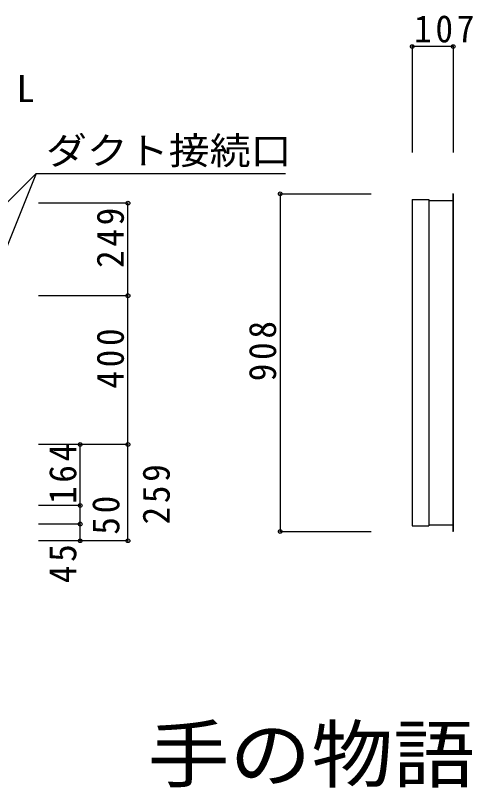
# Model space of a CAD drawing. Units: millimetres at full size, sheet at 1:20; details may follow other scales. Extents: x -3835 to 3448, y -4321 to 4350.
# Drawn here: x 2152 to 3381, y -4321 to -2245 of the extents above; entities that cross this region are included whole.
import ezdxf
from ezdxf.enums import TextEntityAlignment as Align

# ---------------------------------------------------------------- set-up
doc = ezdxf.new("R2010")
doc.units = ezdxf.units.MM
doc.header["$LTSCALE"] = 20
doc.header["$PDMODE"] = 32
doc.header["$PDSIZE"] = 10
doc.layers.add('0-0', color=7, linetype='Continuous')
doc.styles.add('ＭＳ ゴシック', font='')
doc.styles.get('ＭＳ ゴシック').set_extended_font_data('MS Gothic')

msp = doc.modelspace()

# ---------------------------------------------------------------- linework, layer by layer
at = {"layer": '0-0'}
for p, q in [((3328.76, -2328.36), (3218.76, -2328.36)), ((3218.76, -2328.36), (3218.76, -2613.09)), ((3328.76, -2328.36), (3328.76, -2613.09)), ((2208.16, -2669.46), (2877.95, -2669.46)), ((2863.98, -2724.52), (2863.98, -3632.52)), ((2863.98, -2724.52), (3108.56, -2724.52)), ((3218.76, -2740.02), (3218.76, -3617.02)), ((3328.76, -2724.52), (3327.76, -2724.52)), ((3327.76, -2724.52), (3327.76, -2742.52)), ((3328.26, -2724.52), (3328.26, -3632.52)), ((3328.76, -2724.52), (3328.76, -3632.52)), ((2454.74, -2749.38), (2214.13, -2749.38)), ((2454.74, -2998.38), (2454.74, -2749.38)), ((3263.76, -2742.52), (3328.26, -2742.52)), ((2454.74, -2998.38), (2214.13, -2998.38)), ((2454.74, -3398.38), (2454.74, -2998.38)), ((2454.74, -3398.38), (2214.13, -3398.38)), ((2326.49, -3398.38), (2214.13, -3398.38)), ((2326.49, -3562.38), (2326.49, -3398.38)), ((2454.74, -3657.38), (2454.74, -3398.38)), ((2326.49, -3562.38), (2214.13, -3562.38)), ((2326.49, -3612.38), (2326.49, -3562.38)), ((2326.49, -3612.38), (2214.13, -3612.38)), ((2326.49, -3657.38), (2326.49, -3612.38)), ((2863.98, -3632.52), (3108.56, -3632.52)), ((3218.76, -3617.02), (3263.76, -3617.02)), ((3263.76, -3614.52), (3328.26, -3614.52)), ((3327.76, -3614.52), (3327.76, -3632.52)), ((3328.76, -3632.52), (3327.76, -3632.52)), ((2454.74, -3657.38), (2214.13, -3657.38)), ((2326.49, -3657.38), (2214.13, -3657.38))]:
    msp.add_line(p, q, dxfattribs=at)
for points in [[(1934.26, -2943.36), (2208.16, -2669.46), (1928.1, -3367.25)], [(3218.76, -2740.02), (3263.76, -2740.02), (3263.76, -3617.02)]]:
    msp.add_lwpolyline(points, dxfattribs=at)
for p in [(3218.76, -2328.36), (3328.76, -2328.36), (2863.98, -2724.52), (2454.74, -2749.38), (2454.74, -2998.38), (2326.49, -3398.38), (2454.74, -3398.38), (2326.49, -3562.38), (2326.49, -3612.38), (2863.98, -3632.52), (2326.49, -3657.38), (2454.74, -3657.38)]:
    msp.add_point(p, dxfattribs=at)

# ---------------------------------------------------------------- texts
at = {"layer": '0-0', "style": 'ＭＳ ゴシック'}
msp.add_text('L', height=73.31, dxfattribs=at).set_placement((2154.87, -2499.78), align=Align.BOTTOM_LEFT)
at = {"layer": '0-0', "style": 'ＭＳ ゴシック', "width": 1.1}
for s, height, p in [('ダクト接続口', 73.31, (2234.36, -2667.07)), ('手の物語', 146.6, (2507.72, -4349.03))]:
    msp.add_text(s, height=height, dxfattribs=at).set_placement(p, align=Align.BOTTOM_LEFT)
at = {"layer": '0-0', "insert": (3223.76, -2318.36), "char_height": 73.31, "attachment_point": 7, "style": 'ＭＳ ゴシック'}
msp.add_mtext('\\T1.21;\\W0.95;107', dxfattribs=at)
at = {"layer": '0-0', "char_height": 73.31, "attachment_point": 7, "rotation": 90, "style": 'ＭＳ ゴシック'}
for s, insert in [('\\T1.21;\\W0.95;249', (2444.74, -2923.88)), ('\\T1.21;\\W0.95;908', (2853.98, -3228.52)), ('\\T1.21;\\W0.95;400', (2444.74, -3248.38)), ('\\T1.21;\\W0.95;164', (2317.04, -3558.66)), ('\\T1.21;\\W0.95;259', (2568.12, -3613.58)), ('\\T1.21;\\W0.95;50', (2432.77, -3641.05)), ('\\T1.21;\\W0.95;45', (2317.04, -3771.49))]:
    msp.add_mtext(s, dxfattribs=dict(at, insert=insert))

doc.saveas('drawing.dxf')
